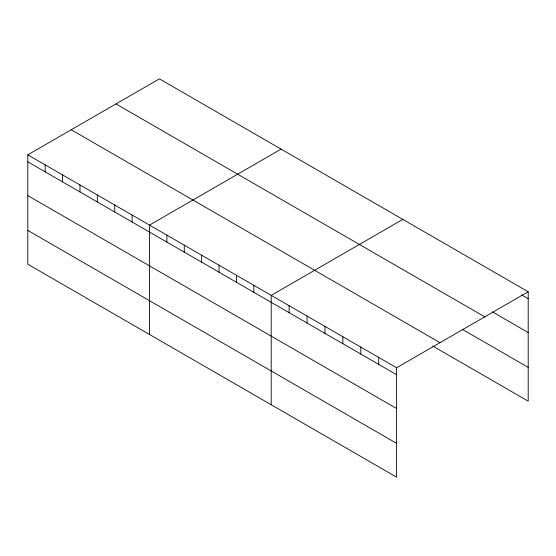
<?xml version="1.0" encoding="UTF-8"?>
<svg xmlns="http://www.w3.org/2000/svg" width="556" height="556" viewBox="0 0 556 556"><rect width="100%" height="100%" fill="white"/><g stroke="black" fill="none" stroke-linecap="round" stroke-linejoin="round"><path stroke-width="0.83" d="M27.8 154.839L396.595 367.759L396.595 477.145L27.8 264.225L27.8 154.839L159.405 78.855L528.2 291.775L528.2 401.161L432.665 346.006M281.107 149.119L149.501 225.104L149.501 334.49M402.808 219.384L271.203 295.368L271.203 404.754M396.595 367.759L528.2 291.775M521.479 294.868L528.2 298.746M492.373 311.86L528.2 332.544M115.975 103.93L484.769 316.85M462.522 329.444L528.2 367.363M71.231 129.763L440.025 342.684M27.8 161.803L396.595 374.723M27.8 195.601L396.595 408.521M27.8 230.42L396.595 443.347M378.685 357.418L378.685 364.382M360.768 347.076L360.768 354.04M342.857 336.734L342.857 343.698M324.947 326.393L324.947 333.357M307.03 316.051L307.03 323.015M289.12 305.71L289.12 312.674M253.821 285.325L253.821 292.296M236.432 275.289L236.432 282.253M219.05 265.254L219.05 272.218M201.661 255.211L201.661 262.182M184.272 245.175L184.272 252.146M166.89 235.139L166.89 242.103M132.119 215.061L132.119 222.032M114.731 205.025L114.731 211.989M97.342 194.989L97.342 201.953M79.96 184.946L79.96 191.917M62.571 174.911L62.571 181.881M45.189 164.875L45.189 171.839"/></g></svg>
